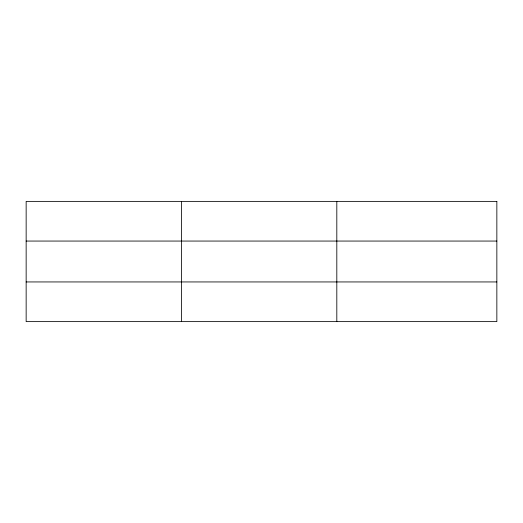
<?xml version="1.0" encoding="UTF-8"?>
<svg xmlns="http://www.w3.org/2000/svg" width="523" height="523" viewBox="0 0 523 523"><rect width="100%" height="100%" fill="white"/><g stroke="black" fill="none" stroke-linecap="round" stroke-linejoin="round"><path stroke-width="0.78" d="M181.481 321.619L181.481 201.381M336.812 321.619L336.812 201.381M26.15 241.057L496.85 241.057M26.15 281.943L496.85 281.943M496.85 201.381L496.85 321.619L26.15 321.619L26.15 201.381L496.85 201.381"/></g></svg>
